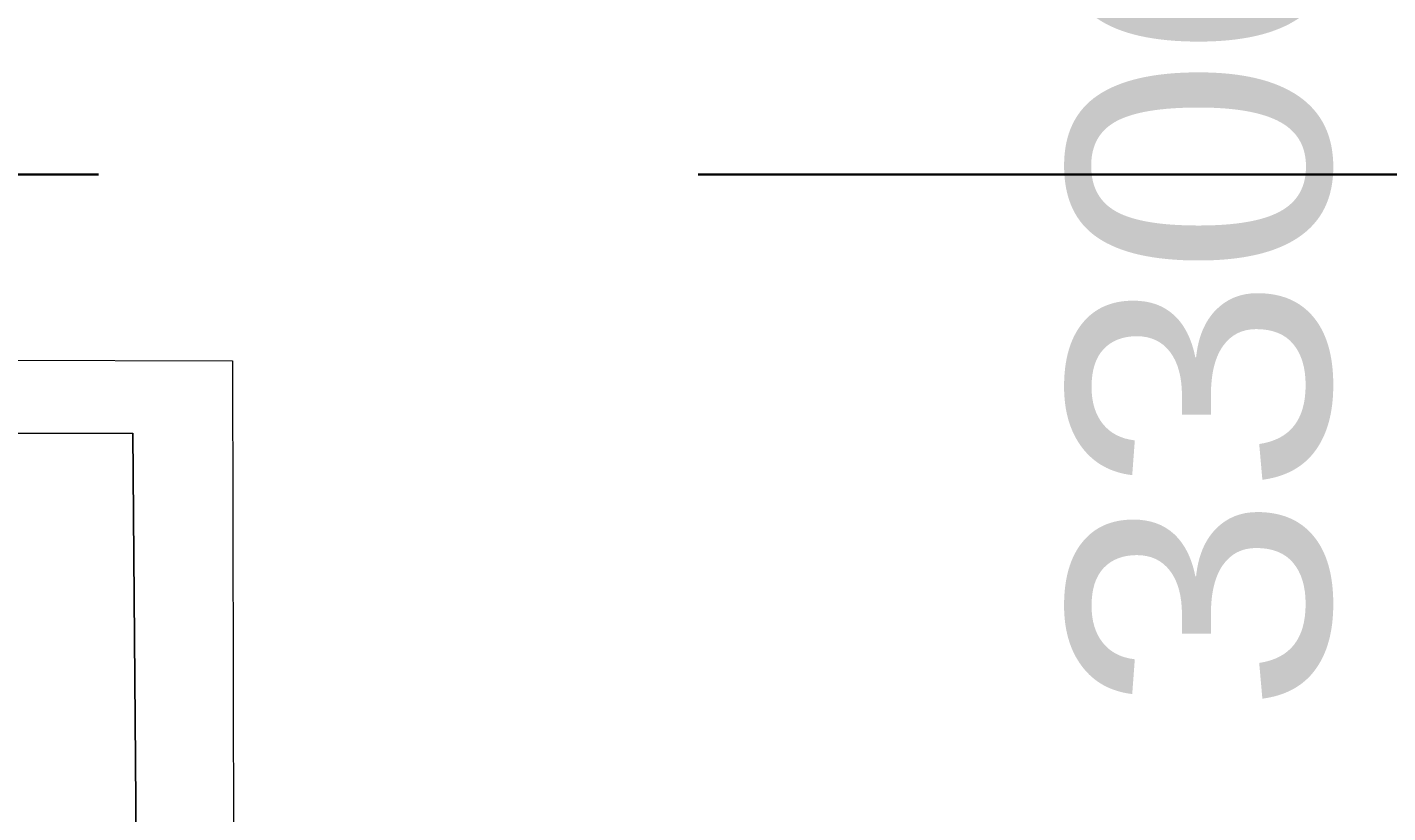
# Paper-space layout '01 Roof Support Layout' of a CAD drawing. Header units: millimetres. Extents: x 5 to 415, y 5 to 287.
# Drawn here: x 137.97 to 146.39, y 150.34 to 155.21 of the extents above; entities that cross this region are included whole.
import ezdxf

# ---------------------------------------------------------------- set-up
doc = ezdxf.new("R2010")
doc.units = ezdxf.units.MM
for name, color, linetype in [('GA_BACKGROUND', 253, 'Continuous'), ('SHEET_GEOMETRY', 7, 'Continuous'), ('SHEET_TEXT', 7, 'Continuous')]:
    doc.layers.add(name, color=color, linetype=linetype)

# ---------------------------------------------------------------- blocks, each defined once
blk = doc.blocks.new('SHEET_01_ROOF')
at = {"layer": 'GA_BACKGROUND', "lineweight": 0}
for p, q in [((134.0613, 153.1556), (139.239, 153.1406)), ((139.239, 153.1406), (139.248, 148.8788)), ((130.5021, 152.6828), (138.6231, 152.6943)), ((138.6231, 152.6943), (138.6725, 146.2653)), ((138.6725, 146.2653), (138.6231, 152.6943)), ((138.6231, 152.6943), (138.6725, 146.2653))]:
    blk.add_line(p, q, dxfattribs=at)
at = {"layer": 'SHEET_GEOMETRY', "lineweight": 30}
for p, q in [((138.4097, 154.2958), (116.6157, 154.2958)), ((153.7863, 154.2958), (142.1242, 154.2958))]:
    blk.add_line(p, q, dxfattribs=at)
at = {"layer": 'SHEET_TEXT', "width": 1.125272}
blk.add_text('3300', height=1.61993, rotation=90, dxfattribs=at).set_placement((146.0332, 150.9563))

psp = doc.layouts.new('01 Roof Support Layout')

# ---------------------------------------------------------------- block references
psp.add_blockref('SHEET_01_ROOF', (0, 0))

doc.saveas('drawing.dxf')
